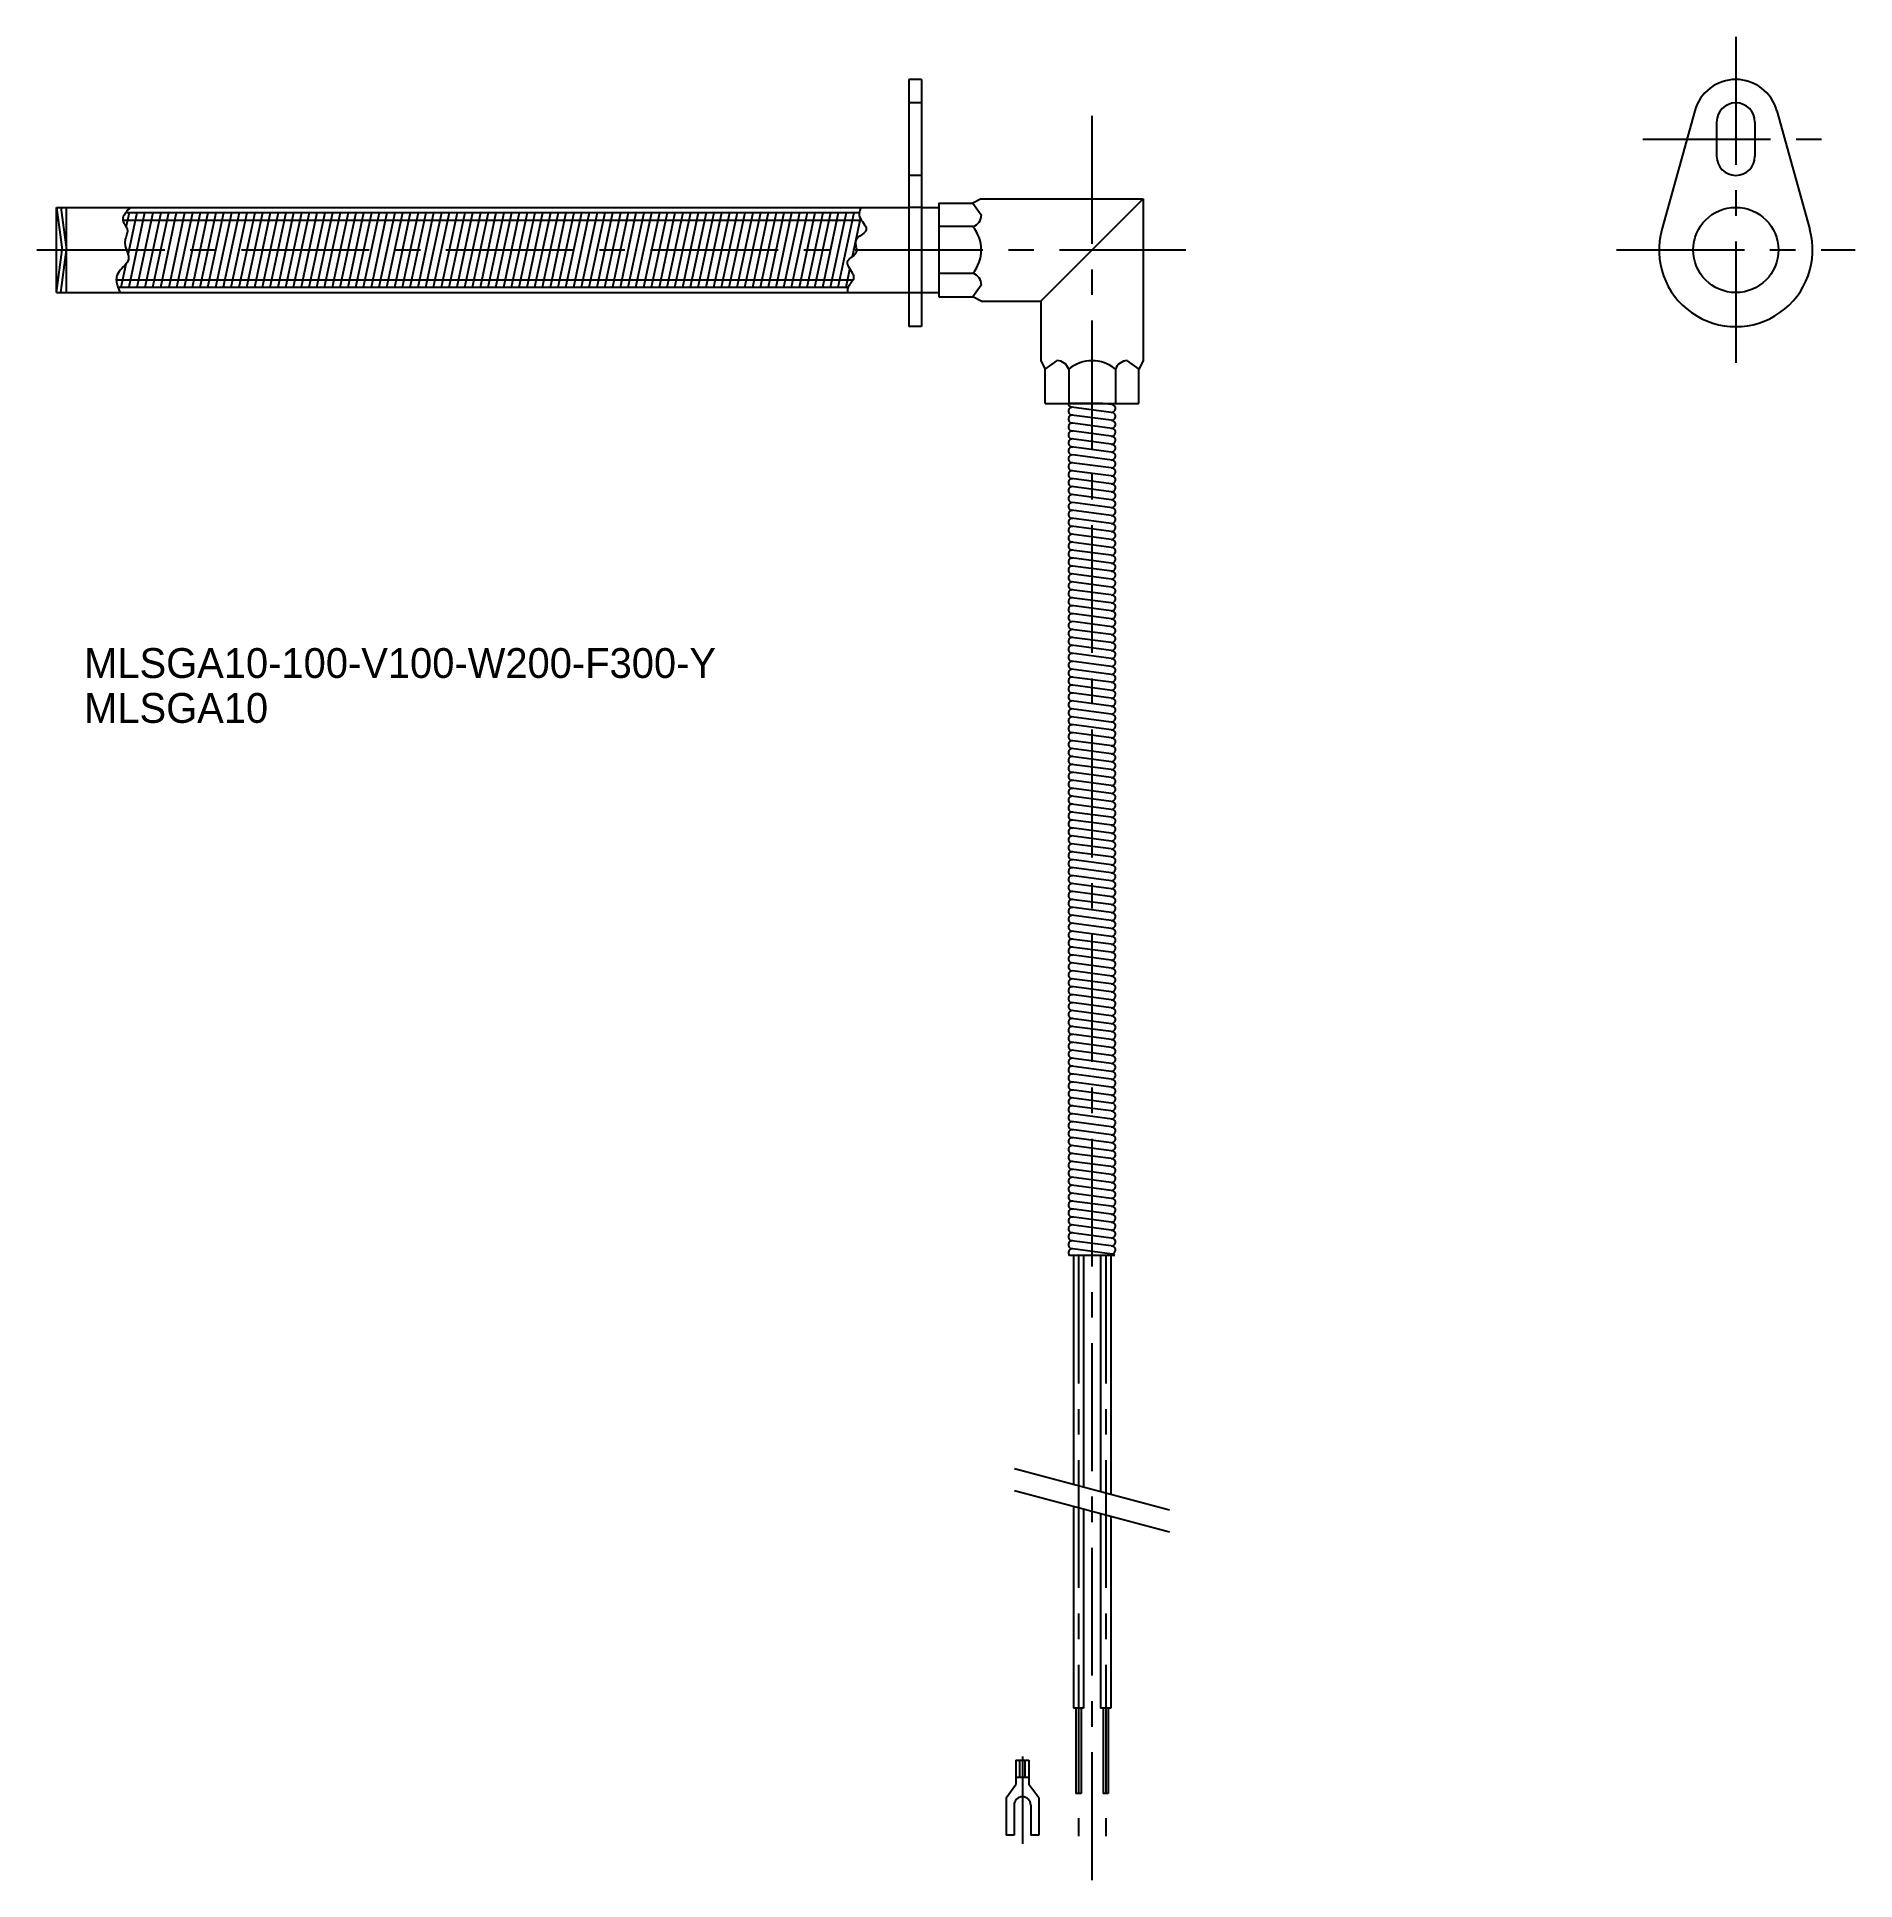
# Model space of a CAD drawing. Extents: x 57 to 270, y 67 to 284.
import ezdxf

# ---------------------------------------------------------------- set-up
doc = ezdxf.new("R2010")
doc.units = 0
doc.header["$LTSCALE"] = 12
for name, pattern in [('CENTER', [2, 1.25, -0.25, 0.25, -0.25]), ('DASHED', [0.75, 0.5, -0.25]), ('PHANTOM', [15, 7.5, -1.5, 1.5, -1.5, 1.5, -1.5])]:
    doc.linetypes.add(name, pattern=pattern)
doc.layers.get('0').update_dxf_attribs({"linetype": 'CONTINUOUS'})
doc.layers.add('CENTER', color=1, linetype='CENTER')

msp = doc.modelspace()

# ---------------------------------------------------------------- linework, layer by layer
at = {"color": 7, "linetype": 'CONTINUOUS'}
for p, q in [((159.22, 278.54), (159.22, 249.54)), ((160.72, 278.54), (159.22, 278.54)), ((160.72, 278.54), (160.72, 249.54)), ((251.43, 274.88), (247.58, 260.94)), ((261.07, 274.88), (264.92, 260.94)), ((254, 273.54), (254, 269.54)), ((258.5, 273.54), (258.5, 269.54)), ((162.72, 264.04), (162.72, 253.04)), ((162.72, 264.04), (166.72, 264.04)), ((167.72, 264.54), (166.72, 264.04)), ((167.72, 264.54), (186.72, 264.54)), ((186.72, 264.54), (174.72, 252.54)), ((186.72, 264.54), (186.72, 245.54)), ((59.22, 253.54), (59.22, 263.54)), ((59.22, 263.54), (159.22, 263.54)), ((59.22, 263.54), (59.88, 258.54)), ((59.73, 263.54), (60.39, 258.54)), ((60.39, 253.54), (60.39, 263.54)), ((160.72, 263.54), (162.72, 263.54)), ((59.22, 253.54), (59.88, 258.54)), ((59.73, 253.54), (60.39, 258.54)), ((59.22, 253.54), (159.22, 253.54)), ((160.72, 253.54), (162.72, 253.54)), ((162.72, 253.04), (166.72, 253.04)), ((167.72, 252.54), (166.72, 253.04)), ((167.72, 252.54), (174.72, 252.54)), ((174.72, 252.54), (174.72, 245.54)), ((160.72, 249.54), (159.22, 249.54)), ((174.72, 245.54), (175.22, 244.54)), ((175.22, 240.54), (175.22, 244.54)), ((186.72, 245.54), (186.22, 244.54)), ((186.22, 240.54), (186.22, 244.54)), ((175.22, 240.54), (186.22, 240.54)), ((181.96, 240.54), (177.92, 240.54)), ((182.94, 239.48), (178.32, 240.1)), ((182.94, 240.41), (181.96, 240.54)), ((182.94, 238.55), (178.32, 239.16)), ((183.06, 237.6), (178.45, 238.22)), ((182.94, 236.69), (178.32, 237.3)), ((182.94, 235.75), (178.32, 236.37)), ((182.94, 234.82), (178.32, 235.44)), ((183.06, 233.87), (178.45, 234.49)), ((182.94, 232.96), (178.32, 233.57)), ((182.94, 232.03), (178.32, 232.64)), ((182.94, 231.1), (178.32, 231.71)), ((182.94, 230.16), (178.32, 230.78)), ((182.94, 229.23), (178.32, 229.85)), ((182.94, 227.37), (178.32, 227.99)), ((183.06, 228.29), (178.45, 228.9)), ((182.94, 226.44), (178.32, 227.05)), ((182.94, 225.51), (178.32, 226.12)), ((182.94, 224.58), (178.32, 225.19)), ((182.94, 223.64), (178.32, 224.26)), ((182.94, 222.71), (178.32, 223.33)), ((182.94, 221.78), (178.32, 222.4)), ((183.06, 220.83), (178.45, 221.45)), ((182.94, 219.92), (178.32, 220.53)), ((182.94, 218.99), (178.32, 219.6)), ((182.94, 218.06), (178.32, 218.67)), ((182.94, 217.12), (178.32, 217.74)), ((182.94, 216.19), (178.32, 216.81)), ((182.94, 215.26), (178.32, 215.88)), ((183.06, 214.31), (178.45, 214.93)), ((182.94, 213.4), (178.32, 214.01)), ((182.94, 212.47), (178.32, 213.08)), ((182.94, 211.53), (178.32, 212.15)), ((182.94, 210.6), (178.32, 211.22)), ((182.94, 209.67), (178.32, 210.29)), ((182.94, 208.74), (178.32, 209.36)), ((182.94, 207.81), (178.32, 208.42)), ((182.94, 205.95), (178.32, 206.56)), ((182.94, 205.01), (178.32, 205.63)), ((183.06, 206.86), (178.45, 207.48)), ((182.94, 204.08), (178.32, 204.7)), ((182.94, 203.15), (178.32, 203.77)), ((182.94, 202.22), (178.32, 202.84)), ((182.94, 201.29), (178.32, 201.9)), ((182.94, 199.43), (178.32, 200.04)), ((182.94, 198.49), (178.32, 199.11)), ((183.06, 200.34), (178.45, 200.96)), ((182.94, 197.56), (178.32, 198.18)), ((182.94, 196.63), (178.32, 197.25)), ((182.94, 195.7), (178.32, 196.31)), ((182.94, 194.77), (178.32, 195.38)), ((182.94, 193.84), (178.32, 194.45)), ((182.94, 192.9), (178.32, 193.52)), ((182.94, 191.97), (178.32, 192.59)), ((182.94, 190.11), (178.32, 190.73)), ((183.06, 191.03), (178.45, 191.64)), ((182.94, 189.18), (178.32, 189.79)), ((182.94, 188.25), (178.32, 188.86)), ((182.94, 187.32), (178.32, 187.93)), ((182.94, 186.38), (178.32, 187)), ((182.94, 185.45), (178.32, 186.07)), ((182.94, 184.52), (178.32, 185.14)), ((182.94, 183.59), (178.32, 184.21)), ((182.94, 181.73), (178.32, 182.34)), ((183.06, 182.64), (178.45, 183.26)), ((182.94, 180.8), (178.32, 181.41)), ((182.94, 179.86), (178.32, 180.48)), ((182.94, 178.93), (178.32, 179.55)), ((182.94, 178), (178.32, 178.62)), ((182.94, 177.07), (178.32, 177.68)), ((182.94, 176.14), (178.32, 176.75)), ((182.94, 175.21), (178.32, 175.82)), ((182.94, 174.27), (178.32, 174.89)), ((182.94, 172.41), (178.32, 173.03)), ((183.06, 173.33), (178.45, 173.94)), ((182.94, 171.48), (178.32, 172.1)), ((182.94, 170.55), (178.32, 171.16)), ((182.94, 169.62), (178.32, 170.23)), ((182.94, 168.69), (178.32, 169.3)), ((182.94, 167.75), (178.32, 168.37)), ((182.94, 166.82), (178.32, 167.44)), ((182.94, 165.89), (178.32, 166.51)), ((182.94, 164.96), (178.32, 165.58)), ((182.94, 164.03), (178.32, 164.64)), ((182.94, 163.1), (178.32, 163.71)), ((182.94, 162.16), (178.32, 162.78)), ((182.94, 161.23), (178.32, 161.85)), ((182.94, 160.3), (178.32, 160.92)), ((182.94, 159.37), (178.32, 159.99)), ((182.94, 158.44), (178.32, 159.05)), ((182.94, 157.51), (178.32, 158.12)), ((182.94, 155.64), (178.32, 156.26)), ((183.06, 156.56), (178.45, 157.18)), ((182.94, 154.71), (178.32, 155.33)), ((182.94, 153.78), (178.32, 154.4)), ((182.94, 152.85), (178.32, 153.47)), ((182.94, 151.92), (178.32, 152.53)), ((182.94, 150.99), (178.32, 151.6)), ((182.94, 150.06), (178.32, 150.67)), ((182.94, 149.12), (178.32, 149.74)), ((182.94, 148.19), (178.32, 148.81)), ((182.94, 147.26), (178.32, 147.88)), ((182.94, 146.33), (178.32, 146.94)), ((182.94, 145.4), (178.32, 146.01)), ((182.94, 144.47), (178.32, 145.08)), ((182.94, 143.53), (178.32, 144.15)), ((182.94, 142.6), (178.32, 143.22)), ((182.94, 142.6), (178.32, 143.22)), ((182.94, 141.67), (178.32, 142.29)), ((182.94, 141.67), (178.32, 142.29)), ((183.06, 140.72), (178.45, 141.34)), ((183.37, 140.54), (178.07, 140.54)), ((178.52, 140.54), (178.52, 113.69)), ((179.72, 140.54), (179.72, 113.37)), ((181.72, 140.54), (181.72, 112.84)), ((182.92, 140.54), (182.92, 112.52)), ((178.52, 111.11), (178.52, 87.43)), ((179.72, 110.78), (179.72, 87.43)), ((181.72, 110.25), (181.72, 87.43)), ((182.92, 109.93), (182.92, 87.43)), ((179.72, 87.43), (178.52, 87.43)), ((178.82, 87.43), (178.82, 77.43)), ((179.42, 87.43), (179.42, 77.43)), ((182.92, 87.43), (181.72, 87.43)), ((182.02, 87.43), (182.02, 77.43)), ((182.62, 87.43), (182.62, 77.43)), ((171.78, 81.35), (173.31, 81.35)), ((171.78, 81.35), (171.78, 78.5)), ((172.22, 79.29), (172.22, 81.35)), ((172.87, 79.29), (172.87, 81.35)), ((173.31, 81.35), (173.31, 78.5)), ((170.62, 76.93), (171.78, 78.5)), ((173.31, 79.29), (171.78, 79.29)), ((174.47, 76.93), (173.31, 78.5)), ((170.62, 76.93), (170.62, 72.52)), ((171.57, 76.07), (171.57, 72.52)), ((173.52, 76.07), (173.52, 72.52)), ((174.47, 76.93), (174.47, 72.52)), ((179.42, 77.43), (178.82, 77.43)), ((182.62, 77.43), (182.02, 77.43)), ((171.57, 72.52), (170.62, 72.52)), ((174.47, 72.52), (173.52, 72.52))]:
    msp.add_line(p, q, dxfattribs=at)
at = {"color": 3, "linetype": 'DASHED'}
for p, q in [((160.72, 275.79), (159.22, 275.79)), ((160.72, 267.29), (159.22, 267.29))]:
    msp.add_line(p, q, dxfattribs=at)
at = {"color": 3, "linetype": 'CONTINUOUS'}
for p, q in [((166.72, 264.04), (167.72, 262.67)), ((66.98, 262.03), (153.65, 262.03)), ((67.32, 262.92), (153.4, 262.92)), ((67.39, 261.23), (67.76, 262.95)), ((67.61, 257.96), (68.67, 262.95)), ((67.72, 254.21), (69.59, 262.95)), ((68.69, 254.19), (70.56, 262.94)), ((69.61, 254.19), (71.48, 262.94)), ((70.52, 254.17), (72.39, 262.94)), ((71.44, 254.19), (73.3, 262.94)), ((72.41, 254.17), (74.28, 262.92)), ((73.33, 254.18), (75.19, 262.92)), ((74.24, 254.16), (76.11, 262.92)), ((75.15, 254.18), (77.02, 262.92)), ((76.07, 254.18), (77.93, 262.92)), ((76.98, 254.18), (78.85, 262.92)), ((77.89, 254.18), (79.76, 262.92)), ((78.81, 254.22), (80.67, 262.92)), ((79.72, 254.18), (81.59, 262.92)), ((80.63, 254.18), (82.5, 262.92)), ((81.54, 254.17), (83.41, 262.92)), ((82.46, 254.18), (84.33, 262.92)), ((83.37, 254.16), (85.24, 262.92)), ((84.28, 254.18), (86.15, 262.92)), ((85.2, 254.18), (87.06, 262.92)), ((86.11, 254.18), (87.98, 262.92)), ((87.02, 254.18), (88.89, 262.92)), ((87.95, 254.22), (89.8, 262.92)), ((88.85, 254.18), (90.72, 262.92)), ((89.76, 254.18), (91.63, 262.92)), ((90.67, 254.17), (92.54, 262.92)), ((91.59, 254.18), (93.46, 262.92)), ((92.5, 254.16), (94.37, 262.92)), ((93.41, 254.18), (95.28, 262.92)), ((94.33, 254.18), (96.2, 262.92)), ((95.24, 254.18), (97.11, 262.92)), ((96.15, 254.18), (98.02, 262.92)), ((97.08, 254.22), (98.93, 262.92)), ((97.98, 254.18), (99.85, 262.92)), ((98.89, 254.18), (100.76, 262.92)), ((99.81, 254.17), (101.67, 262.92)), ((100.72, 254.18), (102.59, 262.92)), ((101.63, 254.16), (103.5, 262.92)), ((102.55, 254.18), (104.41, 262.92)), ((103.46, 254.18), (105.33, 262.92)), ((104.37, 254.18), (106.24, 262.92)), ((105.29, 254.18), (107.15, 262.92)), ((106.21, 254.22), (108.07, 262.92)), ((107.11, 254.18), (108.98, 262.92)), ((108.02, 254.18), (109.89, 262.92)), ((108.94, 254.17), (110.81, 262.92)), ((109.85, 254.18), (111.72, 262.92)), ((110.76, 254.16), (112.63, 262.92)), ((111.68, 254.18), (113.54, 262.92)), ((112.59, 254.18), (114.46, 262.92)), ((113.5, 254.18), (115.37, 262.92)), ((114.42, 254.18), (116.28, 262.92)), ((115.34, 254.22), (117.2, 262.92)), ((116.24, 254.18), (118.11, 262.92)), ((117.16, 254.18), (119.02, 262.92)), ((118.07, 254.17), (119.94, 262.92)), ((118.98, 254.18), (120.85, 262.92)), ((119.89, 254.16), (121.76, 262.92)), ((120.81, 254.18), (122.68, 262.92)), ((121.72, 254.18), (123.59, 262.92)), ((122.63, 254.18), (124.5, 262.92)), ((123.55, 254.18), (125.42, 262.92)), ((124.47, 254.22), (126.33, 262.92)), ((125.37, 254.18), (127.24, 262.92)), ((126.29, 254.18), (128.15, 262.92)), ((127.2, 254.17), (129.07, 262.92)), ((128.11, 254.18), (129.98, 262.92)), ((129.02, 254.16), (130.89, 262.92)), ((129.94, 254.18), (131.81, 262.92)), ((130.85, 254.18), (132.72, 262.92)), ((131.77, 254.18), (133.63, 262.92)), ((132.68, 254.18), (134.55, 262.92)), ((133.6, 254.22), (135.46, 262.92)), ((134.51, 254.18), (136.37, 262.92)), ((135.42, 254.18), (137.29, 262.92)), ((136.33, 254.17), (138.2, 262.92)), ((137.24, 254.18), (139.11, 262.92)), ((138.15, 254.16), (140.03, 262.92)), ((139.07, 254.18), (140.94, 262.92)), ((139.98, 254.18), (141.85, 262.92)), ((140.9, 254.18), (142.76, 262.92)), ((141.81, 254.18), (143.68, 262.92)), ((142.73, 254.22), (144.59, 262.92)), ((143.64, 254.18), (145.5, 262.92)), ((144.55, 254.18), (146.42, 262.92)), ((145.46, 254.17), (147.33, 262.92)), ((146.38, 254.18), (148.24, 262.92)), ((147.28, 254.16), (149.16, 262.92)), ((148.2, 254.18), (150.07, 262.92)), ((149.12, 254.18), (150.98, 262.92)), ((150.03, 254.18), (151.9, 262.92)), ((150.94, 254.17), (152.81, 262.92)), ((152.62, 257.78), (153.56, 262.18)), ((166.72, 261.29), (162.72, 261.29)), ((66.8, 254.19), (67.39, 256.93)), ((151.85, 254.18), (152.3, 256.29)), ((166.72, 255.79), (162.72, 255.79)), ((66.22, 255.05), (152.67, 255.05)), ((66.4, 254.16), (152.08, 254.16)), ((167.72, 254.42), (166.72, 253.04)), ((175.22, 244.54), (176.6, 245.54)), ((177.97, 244.54), (177.97, 240.54)), ((183.47, 244.54), (183.47, 240.54)), ((184.85, 245.54), (186.22, 244.54))]:
    msp.add_line(p, q, dxfattribs=at)
at = {"color": 3, "linetype": 'PHANTOM'}
for p, q in [((189.82, 110.67), (171.62, 115.54)), ((189.82, 108.08), (171.62, 112.95))]:
    msp.add_line(p, q, dxfattribs=at)
at = {"color": 3, "linetype": 'CONTINUOUS', "flags": 128}
for points in [[(67.91, 263.54), (67.78, 263.42), (67.59, 263.23), (67.41, 263.03), (67.25, 262.84), (67.13, 262.64), (67.03, 262.45), (66.98, 262.26), (66.98, 262.06), (67.02, 261.87), (67.06, 261.78), (67.1, 261.69), (67.16, 261.6), (67.21, 261.51), (67.27, 261.42), (67.33, 261.33), (67.39, 261.24), (67.43, 261.15), (67.48, 261.06), (67.5, 260.96), (67.53, 260.83), (67.52, 260.69), (67.5, 260.54), (67.47, 260.4), (67.42, 260.26), (67.37, 260.11), (67.33, 259.96), (67.28, 259.81), (67.25, 259.66), (67.23, 259.51), (67.23, 259.29), (67.26, 259.07), (67.32, 258.85), (67.38, 258.64), (67.46, 258.42), (67.53, 258.21), (67.6, 258.01), (67.64, 257.81), (67.66, 257.61), (67.64, 257.43), (67.58, 257.24), (67.49, 257.06), (67.36, 256.89), (67.21, 256.71), (67.04, 256.54), (66.87, 256.37), (66.71, 256.2), (66.56, 256.01), (66.43, 255.82), (66.33, 255.62), (66.28, 255.49), (66.25, 255.35), (66.23, 255.2), (66.22, 255.05), (66.23, 254.9), (66.25, 254.75), (66.27, 254.6), (66.31, 254.46), (66.35, 254.31), (66.4, 254.17), (66.43, 254.07), (66.47, 253.98), (66.51, 253.89), (66.55, 253.79), (66.59, 253.7), (66.63, 253.62), (66.67, 253.54)], [(153.68, 263.56), (153.67, 263.54), (153.59, 263.41), (153.52, 263.28), (153.46, 263.15), (153.42, 263.02), (153.39, 262.88), (153.38, 262.75), (153.39, 262.61), (153.44, 262.42), (153.53, 262.23), (153.64, 262.04), (153.77, 261.86), (153.9, 261.67), (154.02, 261.49), (154.12, 261.32), (154.19, 261.15), (154.22, 260.99), (154.21, 260.84), (154.14, 260.72), (154.05, 260.61), (153.92, 260.5), (153.78, 260.39), (153.62, 260.28), (153.46, 260.17), (153.31, 260.06), (153.18, 259.93), (153.07, 259.8), (153, 259.66), (152.97, 259.53), (152.96, 259.4), (152.97, 259.25), (152.99, 259.11), (153.01, 258.96), (153.04, 258.81), (153.06, 258.67), (153.07, 258.52), (153.06, 258.39), (153.03, 258.26), (152.96, 258.12), (152.86, 258), (152.75, 257.89), (152.62, 257.78), (152.48, 257.67), (152.35, 257.57), (152.23, 257.46), (152.12, 257.36), (152.04, 257.25), (151.99, 257.13), (151.97, 256.97), (152.01, 256.8), (152.09, 256.63), (152.2, 256.44), (152.33, 256.25), (152.45, 256.06), (152.57, 255.87), (152.67, 255.68), (152.73, 255.49), (152.74, 255.31), (152.72, 255.17), (152.67, 255.03), (152.59, 254.9), (152.5, 254.77), (152.4, 254.64), (152.3, 254.51), (152.21, 254.37), (152.12, 254.24), (152.06, 254.1), (152.01, 253.96), (152.01, 253.89), (152, 253.83), (152, 253.76), (152.01, 253.69), (152.02, 253.63), (152.03, 253.56), (152.03, 253.56)]]:
    msp.add_lwpolyline(points, dxfattribs=at)
at = {"color": 3, "linetype": 'DASHED'}
for points in [[(160.72, 263.54), (159.22, 263.54)], [(159.22, 253.54), (160.72, 253.54)]]:
    msp.add_lwpolyline(points, dxfattribs=at)
at = {"color": 7, "linetype": 'CONTINUOUS'}
msp.add_circle((256.25, 258.54), 5, dxfattribs=at)
for centre, radius, start, end in [((256.25, 273.54), 5, 15.466, 164.534), ((256.25, 273.54), 2.25, 0, 180), ((256.25, 269.54), 2.25, 180, 0), ((256.25, 258.54), 9, 164.534, 15.466), ((178.39, 240.55), 0.462, 181.3693, 262.4054), ((178.39, 239.62), 0.462, 82.4054, 262.4054), ((183, 239.94), 0.462, 262.4054, 82.4054), ((178.39, 238.69), 0.462, 82.4054, 262.4054), ((178.39, 237.76), 0.462, 82.4054, 262.4054), ((183, 239.01), 0.462, 262.4054, 82.4054), ((183, 238.07), 0.462, 262.4054, 82.4054), ((178.39, 236.83), 0.462, 82.4054, 262.4054), ((178.39, 235.9), 0.462, 82.4054, 262.4054), ((183, 237.14), 0.462, 262.4054, 82.4054), ((183, 236.21), 0.462, 262.4054, 82.4054), ((178.39, 234.96), 0.462, 82.4054, 262.4054), ((178.39, 234.03), 0.462, 82.4054, 262.4054), ((183, 235.28), 0.462, 262.4054, 82.4054), ((183, 234.35), 0.462, 262.4054, 82.4054), ((183, 233.42), 0.462, 262.4054, 82.4054), ((178.39, 233.1), 0.462, 82.4054, 262.4054), ((178.39, 232.17), 0.462, 82.4054, 262.4054), ((178.39, 231.24), 0.462, 82.4054, 262.4054), ((183, 232.49), 0.462, 262.4054, 82.4054), ((183, 231.55), 0.462, 262.4054, 82.4054), ((178.39, 230.31), 0.462, 82.4054, 262.4054), ((178.39, 229.37), 0.462, 82.4054, 262.4054), ((183, 230.62), 0.462, 262.4054, 82.4054), ((183, 229.69), 0.462, 262.4054, 82.4054), ((178.39, 228.44), 0.462, 82.4054, 262.4054), ((178.39, 227.51), 0.462, 82.4054, 262.4054), ((183, 228.76), 0.462, 262.4054, 82.4054), ((183, 227.83), 0.462, 262.4054, 82.4054), ((183, 226.9), 0.462, 262.4054, 82.4054), ((178.39, 226.58), 0.462, 82.4054, 262.4054), ((178.39, 225.65), 0.462, 82.4054, 262.4054), ((178.39, 224.72), 0.462, 82.4054, 262.4054), ((183, 225.96), 0.462, 262.4054, 82.4054), ((183, 225.03), 0.462, 262.4054, 82.4054), ((178.39, 223.79), 0.462, 82.4054, 262.4054), ((178.39, 222.85), 0.462, 82.4054, 262.4054), ((183, 224.1), 0.462, 262.4054, 82.4054), ((183, 223.17), 0.462, 262.4054, 82.4054), ((178.39, 221.92), 0.462, 82.4054, 262.4054), ((178.39, 220.99), 0.462, 82.4054, 262.4054), ((183, 222.24), 0.462, 262.4054, 82.4054), ((183, 221.31), 0.462, 262.4054, 82.4054), ((183, 220.38), 0.462, 262.4054, 82.4054), ((178.39, 220.06), 0.462, 82.4054, 262.4054), ((178.39, 219.13), 0.462, 82.4054, 262.4054), ((178.39, 218.2), 0.462, 82.4054, 262.4054), ((183, 219.44), 0.462, 262.4054, 82.4054), ((183, 218.51), 0.462, 262.4054, 82.4054), ((178.39, 217.27), 0.462, 82.4054, 262.4054), ((178.39, 216.33), 0.462, 82.4054, 262.4054), ((183, 217.58), 0.462, 262.4054, 82.4054), ((183, 216.65), 0.462, 262.4054, 82.4054), ((178.39, 215.4), 0.462, 82.4054, 262.4054), ((178.39, 214.47), 0.462, 82.4054, 262.4054), ((183, 215.72), 0.462, 262.4054, 82.4054), ((183, 214.79), 0.462, 262.4054, 82.4054), ((183, 213.86), 0.462, 262.4054, 82.4054), ((178.39, 213.54), 0.462, 82.4054, 262.4054), ((178.39, 212.61), 0.462, 82.4054, 262.4054), ((178.39, 211.68), 0.462, 82.4054, 262.4054), ((183, 212.92), 0.462, 262.4054, 82.4054), ((183, 211.99), 0.462, 262.4054, 82.4054), ((178.39, 210.74), 0.462, 82.4054, 262.4054), ((178.39, 209.81), 0.462, 82.4054, 262.4054), ((183, 211.06), 0.462, 262.4054, 82.4054), ((183, 210.13), 0.462, 262.4054, 82.4054), ((178.39, 208.88), 0.462, 82.4054, 262.4054), ((178.39, 207.95), 0.462, 82.4054, 262.4054), ((183, 209.2), 0.462, 262.4054, 82.4054), ((183, 208.27), 0.462, 262.4054, 82.4054), ((183, 207.33), 0.462, 262.4054, 82.4054), ((178.39, 207.02), 0.462, 82.4054, 262.4054), ((178.39, 206.09), 0.462, 82.4054, 262.4054), ((178.39, 205.16), 0.462, 82.4054, 262.4054), ((183, 206.4), 0.462, 262.4054, 82.4054), ((183, 205.47), 0.462, 262.4054, 82.4054), ((178.39, 204.22), 0.462, 82.4054, 262.4054), ((178.39, 203.29), 0.462, 82.4054, 262.4054), ((183, 204.54), 0.462, 262.4054, 82.4054), ((183, 203.61), 0.462, 262.4054, 82.4054), ((178.39, 202.36), 0.462, 82.4054, 262.4054), ((178.39, 201.43), 0.462, 82.4054, 262.4054), ((183, 202.68), 0.462, 262.4054, 82.4054), ((183, 201.75), 0.462, 262.4054, 82.4054), ((183, 200.81), 0.462, 262.4054, 82.4054), ((178.39, 200.5), 0.462, 82.4054, 262.4054), ((178.39, 199.57), 0.462, 82.4054, 262.4054), ((178.39, 198.64), 0.462, 82.4054, 262.4054), ((183, 199.88), 0.462, 262.4054, 82.4054), ((183, 198.95), 0.462, 262.4054, 82.4054), ((178.39, 197.7), 0.462, 82.4054, 262.4054), ((178.39, 196.77), 0.462, 82.4054, 262.4054), ((183, 198.02), 0.462, 262.4054, 82.4054), ((183, 197.09), 0.462, 262.4054, 82.4054), ((178.39, 195.84), 0.462, 82.4054, 262.4054), ((178.39, 194.91), 0.462, 82.4054, 262.4054), ((183, 196.16), 0.462, 262.4054, 82.4054), ((183, 195.23), 0.462, 262.4054, 82.4054), ((183, 194.29), 0.462, 262.4054, 82.4054), ((178.39, 193.98), 0.462, 82.4054, 262.4054), ((178.39, 193.05), 0.462, 82.4054, 262.4054), ((178.39, 192.11), 0.462, 82.4054, 262.4054), ((183, 193.36), 0.462, 262.4054, 82.4054), ((183, 192.43), 0.462, 262.4054, 82.4054), ((178.39, 191.18), 0.462, 82.4054, 262.4054), ((178.39, 190.25), 0.462, 82.4054, 262.4054), ((183, 191.5), 0.462, 262.4054, 82.4054), ((183, 190.57), 0.462, 262.4054, 82.4054), ((178.39, 189.32), 0.462, 82.4054, 262.4054), ((178.39, 188.39), 0.462, 82.4054, 262.4054), ((183, 189.64), 0.462, 262.4054, 82.4054), ((183, 188.7), 0.462, 262.4054, 82.4054), ((183, 187.77), 0.462, 262.4054, 82.4054), ((178.39, 187.46), 0.462, 82.4054, 262.4054), ((178.39, 186.53), 0.462, 82.4054, 262.4054), ((178.39, 185.59), 0.462, 82.4054, 262.4054), ((183, 186.84), 0.462, 262.4054, 82.4054), ((183, 185.91), 0.462, 262.4054, 82.4054), ((178.39, 184.66), 0.462, 82.4054, 262.4054), ((178.39, 183.73), 0.462, 82.4054, 262.4054), ((183, 184.98), 0.462, 262.4054, 82.4054), ((183, 184.05), 0.462, 262.4054, 82.4054), ((178.39, 182.8), 0.462, 82.4054, 262.4054), ((178.39, 181.87), 0.462, 82.4054, 262.4054), ((183, 183.12), 0.462, 262.4054, 82.4054), ((183, 182.18), 0.462, 262.4054, 82.4054), ((183, 181.25), 0.462, 262.4054, 82.4054), ((178.39, 180.94), 0.462, 82.4054, 262.4054), ((178.39, 180.01), 0.462, 82.4054, 262.4054), ((178.39, 179.07), 0.462, 82.4054, 262.4054), ((183, 180.32), 0.462, 262.4054, 82.4054), ((183, 179.39), 0.462, 262.4054, 82.4054), ((178.39, 178.14), 0.462, 82.4054, 262.4054), ((178.39, 177.21), 0.462, 82.4054, 262.4054), ((183, 178.46), 0.462, 262.4054, 82.4054), ((183, 177.53), 0.462, 262.4054, 82.4054), ((178.39, 176.28), 0.462, 82.4054, 262.4054), ((178.39, 175.35), 0.462, 82.4054, 262.4054), ((183, 176.6), 0.462, 262.4054, 82.4054), ((183, 175.66), 0.462, 262.4054, 82.4054), ((183, 174.73), 0.462, 262.4054, 82.4054), ((178.39, 174.42), 0.462, 82.4054, 262.4054), ((178.39, 173.48), 0.462, 82.4054, 262.4054), ((183, 173.8), 0.462, 262.4054, 82.4054), ((183, 172.87), 0.462, 262.4054, 82.4054), ((178.39, 172.55), 0.462, 82.4054, 262.4054), ((178.39, 171.62), 0.462, 82.4054, 262.4054), ((178.39, 170.69), 0.462, 82.4054, 262.4054), ((183, 171.94), 0.462, 262.4054, 82.4054), ((183, 171.01), 0.462, 262.4054, 82.4054), ((178.39, 169.76), 0.462, 82.4054, 262.4054), ((178.39, 168.83), 0.462, 82.4054, 262.4054), ((183, 170.07), 0.462, 262.4054, 82.4054), ((183, 169.14), 0.462, 262.4054, 82.4054), ((178.39, 167.9), 0.462, 82.4054, 262.4054), ((178.39, 166.96), 0.462, 82.4054, 262.4054), ((183, 168.21), 0.462, 262.4054, 82.4054), ((183, 167.28), 0.462, 262.4054, 82.4054), ((183, 166.35), 0.462, 262.4054, 82.4054), ((178.39, 166.03), 0.462, 82.4054, 262.4054), ((178.39, 165.1), 0.462, 82.4054, 262.4054), ((178.39, 164.17), 0.462, 82.4054, 262.4054), ((183, 165.42), 0.462, 262.4054, 82.4054), ((183, 164.49), 0.462, 262.4054, 82.4054), ((178.39, 163.24), 0.462, 82.4054, 262.4054), ((178.39, 162.31), 0.462, 82.4054, 262.4054), ((183, 163.55), 0.462, 262.4054, 82.4054), ((183, 162.62), 0.462, 262.4054, 82.4054), ((178.39, 161.38), 0.462, 82.4054, 262.4054), ((178.39, 160.44), 0.462, 82.4054, 262.4054), ((183, 161.69), 0.462, 262.4054, 82.4054), ((183, 160.76), 0.462, 262.4054, 82.4054), ((183, 159.83), 0.462, 262.4054, 82.4054), ((178.39, 159.51), 0.462, 82.4054, 262.4054), ((178.39, 158.58), 0.462, 82.4054, 262.4054), ((178.39, 157.65), 0.462, 82.4054, 262.4054), ((183, 158.9), 0.462, 262.4054, 82.4054), ((183, 157.97), 0.462, 262.4054, 82.4054), ((178.39, 156.72), 0.462, 82.4054, 262.4054), ((178.39, 155.79), 0.462, 82.4054, 262.4054), ((183, 157.03), 0.462, 262.4054, 82.4054), ((183, 156.1), 0.462, 262.4054, 82.4054), ((178.39, 154.85), 0.462, 82.4054, 262.4054), ((178.39, 153.92), 0.462, 82.4054, 262.4054), ((183, 155.17), 0.462, 262.4054, 82.4054), ((183, 154.24), 0.462, 262.4054, 82.4054), ((183, 153.31), 0.462, 262.4054, 82.4054), ((178.39, 152.99), 0.462, 82.4054, 262.4054), ((178.39, 152.06), 0.462, 82.4054, 262.4054), ((178.39, 151.13), 0.462, 82.4054, 262.4054), ((183, 152.38), 0.462, 262.4054, 82.4054), ((183, 151.44), 0.462, 262.4054, 82.4054), ((178.39, 150.2), 0.462, 82.4054, 262.4054), ((178.39, 149.27), 0.462, 82.4054, 262.4054), ((183, 150.51), 0.462, 262.4054, 82.4054), ((183, 149.58), 0.462, 262.4054, 82.4054), ((178.39, 148.33), 0.462, 82.4054, 262.4054), ((178.39, 147.4), 0.462, 82.4054, 262.4054), ((183, 148.65), 0.462, 262.4054, 82.4054), ((183, 147.72), 0.462, 262.4054, 82.4054), ((183, 146.79), 0.462, 262.4054, 82.4054), ((178.39, 146.47), 0.462, 82.4054, 262.4054), ((178.39, 145.54), 0.462, 82.4054, 262.4054), ((178.39, 144.61), 0.462, 82.4054, 262.4054), ((183, 145.86), 0.462, 262.4054, 82.4054), ((183, 144.92), 0.462, 262.4054, 82.4054), ((178.39, 143.68), 0.462, 82.4054, 262.4054), ((178.39, 142.75), 0.462, 82.4054, 262.4054), ((178.39, 142.75), 0.462, 82.4054, 262.4054), ((183, 143.99), 0.462, 262.4054, 82.4054), ((183, 143.06), 0.462, 262.4054, 82.4054), ((178.39, 141.81), 0.462, 82.4054, 262.4054), ((178.39, 140.88), 0.462, 82.4054, 227.4385), ((183, 142.13), 0.462, 262.4054, 82.4054), ((183, 142.13), 0.462, 262.4054, 82.4054), ((183, 141.2), 0.462, 262.4054, 82.4054), ((183, 140.27), 0.462, 36.6397, 82.4054), ((172.54, 76.07), 0.976, 0, 180)]:
    msp.add_arc(centre, radius, start, end, dxfattribs=at)
at = {"color": 3, "linetype": 'CONTINUOUS'}
for centre, radius, start, end in [((166.28, 262.67), 1.45, 287.9453, 0), ((163.44, 258.54), 4.28, 320.0338, 39.9662), ((166.28, 254.42), 1.45, 0, 72.0547), ((176.6, 244.1), 1.45, 17.9453, 90), ((180.72, 241.26), 4.28, 50.0338, 129.9662), ((184.85, 244.1), 1.45, 90, 162.0547)]:
    msp.add_arc(centre, radius, start, end, dxfattribs=at)
at = {"layer": 'CENTER', "color": 1, "linetype": 'CENTER'}
for p, q in [((256.25, 283.54), (256.25, 245.29)), ((245.32, 271.54), (267.18, 271.54)), ((242.25, 258.54), (270.25, 258.54)), ((172.54, 81.75), (172.54, 71.51))]:
    msp.add_line(p, q, dxfattribs=at)
at = {"layer": 'CENTER', "color": 1}
for p, q in [((180.72, 67.26), (180.72, 274.51)), ((56.9, 258.54), (191.72, 258.54)), ((179.12, 140.54), (179.12, 72.43)), ((182.32, 140.54), (182.32, 72.43))]:
    msp.add_line(p, q, dxfattribs=at)

# ---------------------------------------------------------------- texts
at = {"color": 7, "linetype": 'CONTINUOUS'}
for s, p in [('MLSGA10-100-V100-W200-F300-Y', (62.45, 208.32)), ('MLSGA10', (62.45, 203.05))]:
    msp.add_text(s, height=3.5, dxfattribs=at).set_placement(p)

doc.saveas('drawing.dxf')
